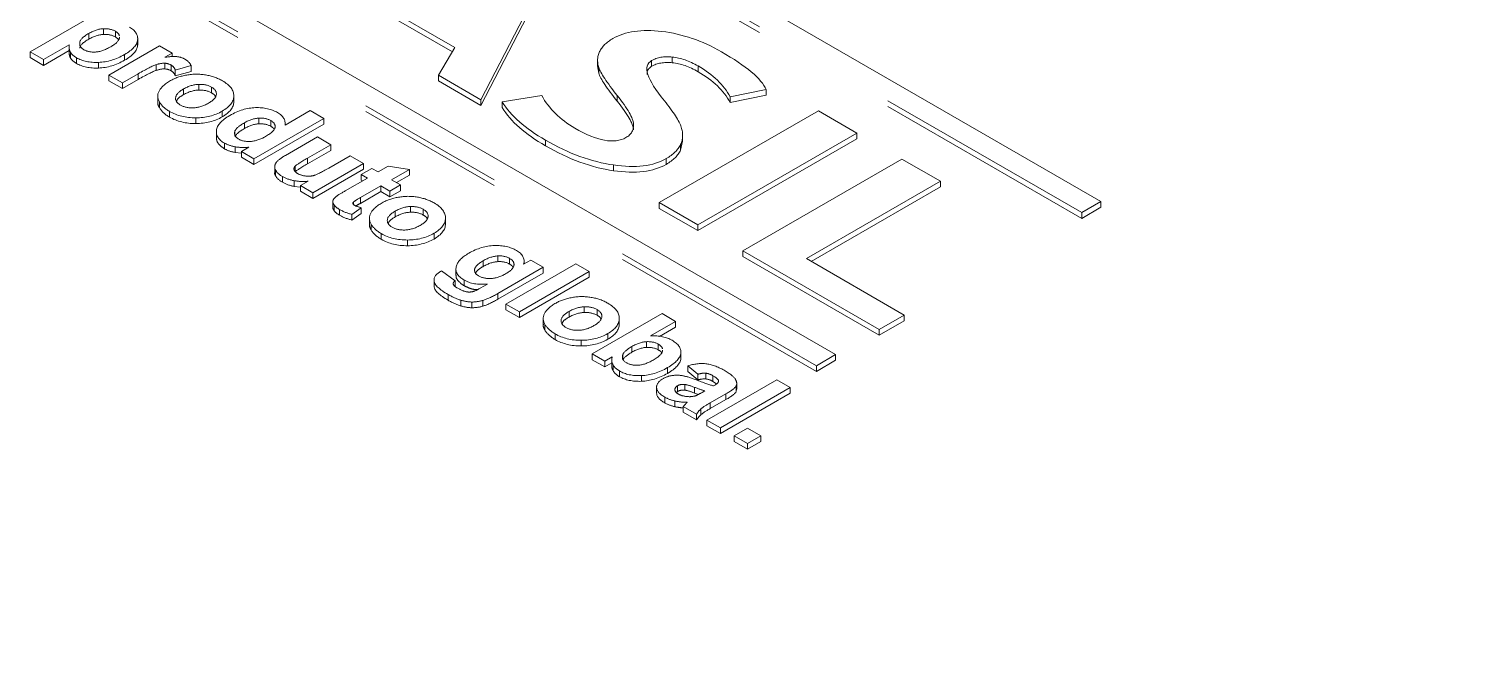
# Model space of a CAD drawing. Header units: millimetres. Extents: x 5 to 415, y 5 to 292.
# Drawn here: x 54.08 to 66.37, y 37.1 to 42.54 of the extents above; entities that cross this region are included whole.
import ezdxf

# ---------------------------------------------------------------- set-up
doc = ezdxf.new("R2010")
doc.units = ezdxf.units.MM
doc.linetypes.add('PHANTOM', pattern=[12.7, 6.35, -1.27, 1.27, -1.27, 1.27, -1.27])

msp = doc.modelspace()

# ---------------------------------------------------------------- linework, layer by layer
at = {"color": 7, "linetype": 'PHANTOM', "lineweight": 0}
for p, q in [((63.27994, 41.05581), (50.61765, 48.3656)), ((50.45292, 48.2705), (63.11521, 40.96072)), ((50.45292, 48.22151), (63.11521, 40.91172)), ((48.17779, 46.9571), (60.84008, 39.64731)), ((61.00481, 39.74241), (48.34252, 47.05219)), ((48.17779, 46.9081), (60.84008, 39.59832)), ((57.962, 41.92951), (58.59908, 43.15913)), ((57.962, 41.88052), (58.59908, 43.11014)), ((54.69688, 42.68585), (54.09721, 42.33967)), ((57.10274, 42.74498), (57.73931, 42.3775)), ((57.10274, 42.69598), (57.71764, 42.34101)), ((54.72506, 42.53853), (54.72506, 42.48954)), ((54.82761, 42.51689), (54.82761, 42.4679)), ((54.21223, 42.27327), (54.43115, 42.39965)), ((54.43084, 42.38953), (54.43084, 42.34054)), ((54.60094, 42.49896), (54.60094, 42.44997)), ((55.20751, 42.39107), (54.77315, 42.14032)), ((54.86244, 42.45857), (54.86223, 42.46691)), ((55.01874, 42.39399), (55.01595, 42.40397)), ((55.01874, 42.44298), (55.01874, 42.39399)), ((55.01928, 42.39815), (55.01928, 42.45939)), ((55.31425, 42.32945), (55.20751, 42.39107)), ((54.09721, 42.33967), (54.21223, 42.27327)), ((54.09721, 42.33967), (54.09721, 42.29068)), ((54.09721, 42.29068), (54.21223, 42.22428)), ((54.21223, 42.22428), (54.43084, 42.35048)), ((54.21223, 42.27327), (54.21223, 42.22428)), ((54.44362, 42.33571), (54.44362, 42.28672)), ((54.49477, 42.28974), (54.49477, 42.24075)), ((54.90625, 42.31706), (54.90625, 42.26806)), ((55.25255, 42.29383), (55.31425, 42.32945)), ((55.31425, 42.32945), (55.31425, 42.29931)), ((57.73931, 42.3775), (57.59807, 42.1396)), ((58.96326, 42.27436), (58.96326, 42.21312)), ((59.42633, 42.26523), (59.42633, 42.21624)), ((59.6042, 42.29546), (59.6042, 42.24647)), ((54.68408, 42.25009), (54.68408, 42.2011)), ((54.88815, 42.07393), (55.02233, 42.15139)), ((55.02233, 42.15139), (55.02233, 42.1024)), ((55.17758, 42.2299), (55.17758, 42.1809)), ((55.25203, 42.24237), (55.25203, 42.19338)), ((55.30624, 42.22639), (55.30624, 42.1774)), ((55.34146, 42.18446), (55.47721, 42.22168)), ((55.34146, 42.18446), (55.34146, 42.13546)), ((55.34146, 42.13546), (55.47721, 42.17268)), ((55.47721, 42.22168), (55.47721, 42.17268)), ((58.96329, 42.21924), (58.97336, 42.1576)), ((58.97336, 42.2066), (58.97336, 42.1576)), ((59.8254, 42.21881), (59.8254, 42.16982)), ((54.77315, 42.14032), (54.88815, 42.07393)), ((54.77315, 42.14032), (54.77315, 42.09133)), ((54.77315, 42.09133), (54.88815, 42.02494)), ((54.88815, 42.02494), (55.02233, 42.1024)), ((54.88815, 42.07393), (54.88815, 42.02494)), ((55.41283, 42.02188), (55.41283, 41.97288)), ((55.54256, 42.06128), (55.54256, 42.01228)), ((55.65266, 42.03738), (55.65266, 41.98839)), ((57.59807, 42.1396), (57.59807, 42.09061)), ((57.59807, 42.1396), (57.962, 41.92951)), ((57.59807, 42.09061), (57.962, 41.88052)), ((55.19108, 41.96655), (55.19108, 41.90531)), ((55.20563, 41.91048), (55.20563, 41.86148)), ((55.84354, 41.96136), (55.84354, 41.91237)), ((57.962, 41.92951), (57.962, 41.88052)), ((58.48434, 41.96575), (58.14513, 41.91082)), ((58.14513, 41.91082), (58.14513, 41.86183)), ((59.13173, 41.96576), (59.13173, 41.91676)), ((60.10022, 41.95478), (60.4092, 42.01723)), ((60.10022, 41.90578), (60.4092, 41.96824)), ((60.10022, 41.95478), (60.10022, 41.90578)), ((60.4092, 42.01723), (60.4092, 41.96824)), ((55.29272, 41.8291), (55.29272, 41.7801)), ((55.51779, 41.77397), (55.51779, 41.72497)), ((55.74471, 41.83157), (55.74471, 41.78258)), ((56.49985, 41.8359), (56.28385, 41.71121)), ((56.61485, 41.76951), (56.49985, 41.8359)), ((60.85694, 41.83406), (59.49214, 41.04618)), ((61.18668, 41.64371), (60.85694, 41.83406)), ((55.69399, 41.66201), (55.69399, 41.60077)), ((55.93477, 41.73137), (55.93477, 41.68238)), ((56.01517, 41.42332), (56.61485, 41.76951)), ((56.01517, 41.37433), (56.61485, 41.72052)), ((56.05962, 41.77149), (56.05962, 41.7225)), ((56.1606, 41.75075), (56.1606, 41.70175)), ((56.28451, 41.71159), (56.28451, 41.72908)), ((56.61485, 41.76951), (56.61485, 41.72052)), ((55.76266, 41.55781), (55.76266, 41.50881)), ((56.56049, 41.61001), (56.28572, 41.45139)), ((56.47599, 41.42844), (56.67551, 41.54362)), ((56.67551, 41.54362), (56.56049, 41.61001)), ((56.67551, 41.54362), (56.67551, 41.49462)), ((58.51562, 41.5831), (58.51562, 41.5341)), ((59.67521, 41.49654), (59.69246, 41.57509)), ((59.67521, 41.54553), (59.67521, 41.49654)), ((59.6928, 41.56894), (59.6928, 41.63018)), ((59.82188, 40.85582), (61.18668, 41.64371)), ((59.82188, 40.80683), (61.18668, 41.59472)), ((61.18668, 41.64371), (61.18668, 41.59472)), ((55.8539, 41.52608), (55.8539, 41.47709)), ((55.8539, 41.47709), (55.90842, 41.47156)), ((55.97223, 41.52178), (55.90842, 41.48494)), ((55.90842, 41.48494), (56.01517, 41.42332)), ((55.90842, 41.48494), (55.90842, 41.43595)), ((55.90842, 41.43595), (56.01517, 41.37433)), ((56.01517, 41.42332), (56.01517, 41.37433)), ((56.47599, 41.37944), (56.67551, 41.49462)), ((56.47599, 41.42844), (56.47599, 41.37944)), ((56.84095, 41.4481), (56.65777, 41.34235)), ((56.95597, 41.38171), (56.84095, 41.4481)), ((59.55122, 41.42403), (59.55122, 41.37504)), ((61.57315, 41.4206), (60.20835, 40.63272)), ((61.90289, 41.23025), (61.57315, 41.4206)), ((56.1945, 41.3541), (56.1945, 41.3051)), ((56.20143, 41.32658), (56.20143, 41.27759)), ((56.37001, 41.35984), (56.37001, 41.31085)), ((56.52161, 41.13095), (56.95597, 41.38171)), ((56.52161, 41.08196), (56.95597, 41.33271)), ((57.02764, 41.34033), (56.93606, 41.28746)), ((56.93606, 41.28746), (56.98888, 41.25697)), ((56.93606, 41.28746), (56.93606, 41.23847)), ((56.95597, 41.38171), (56.95597, 41.33271)), ((57.08047, 41.30984), (57.02764, 41.34033)), ((57.1669, 41.35974), (57.08047, 41.30984)), ((57.34935, 41.33179), (57.1669, 41.35974)), ((57.19589, 41.2432), (57.34935, 41.33179)), ((57.23833, 41.21871), (57.34935, 41.2828)), ((57.34935, 41.33179), (57.34935, 41.2828)), ((59.1001, 41.36944), (59.1001, 41.32044)), ((56.26084, 41.27021), (56.26084, 41.22122)), ((56.36257, 41.23454), (56.36257, 41.18555)), ((56.36257, 41.18555), (56.41484, 41.18028)), ((56.47991, 41.23016), (56.41484, 41.19259)), ((56.41484, 41.19259), (56.52161, 41.13095)), ((56.41484, 41.19259), (56.41484, 41.1436)), ((56.98888, 41.25697), (56.79955, 41.14767)), ((56.92922, 41.08925), (57.10431, 41.19033)), ((56.93606, 41.23847), (56.94645, 41.23247)), ((57.10431, 41.19033), (57.18285, 41.14499)), ((57.10431, 41.19033), (57.10431, 41.14134)), ((57.18285, 41.14499), (57.27444, 41.19786)), ((57.27444, 41.19786), (57.19589, 41.2432)), ((57.27444, 41.19786), (57.27444, 41.14887)), ((60.75339, 40.56665), (61.90289, 41.23025)), ((60.79582, 40.54216), (61.90289, 41.18125)), ((61.90289, 41.23025), (61.90289, 41.18125)), ((56.41484, 41.1436), (56.52161, 41.08196)), ((56.52161, 41.13095), (56.52161, 41.08196)), ((56.69238, 41.05506), (56.69238, 41.00607)), ((56.92922, 41.04026), (57.10431, 41.14134)), ((56.92922, 41.08925), (56.92922, 41.04026)), ((57.10431, 41.14134), (57.18285, 41.096)), ((57.18285, 41.096), (57.27444, 41.14887)), ((57.18285, 41.14499), (57.18285, 41.096)), ((59.49214, 41.04618), (59.82188, 40.85582)), ((59.49214, 41.04618), (59.49214, 40.99719)), ((63.11521, 40.96072), (63.27994, 41.05581)), ((63.27994, 41.05581), (63.27994, 41.00682)), ((56.70313, 41.02681), (56.70313, 40.97781)), ((56.74883, 40.9885), (56.74883, 40.93951)), ((56.85696, 40.9459), (56.93627, 41.00297)), ((56.85696, 40.89691), (56.93627, 40.95397)), ((56.85696, 40.9459), (56.85696, 40.89691)), ((56.93627, 41.00297), (56.93627, 40.95397)), ((57.00676, 40.91838), (57.00676, 40.85714)), ((57.22851, 40.97371), (57.22851, 40.92471)), ((57.35825, 41.01311), (57.35825, 40.96411)), ((57.46834, 40.98921), (57.46834, 40.94022)), ((57.65922, 40.91319), (57.65922, 40.8642)), ((59.49214, 40.99719), (59.82188, 40.80683)), ((63.11521, 40.91172), (63.27994, 41.00682)), ((63.11521, 40.96072), (63.11521, 40.91172)), ((57.02131, 40.86231), (57.02131, 40.81331)), ((59.82188, 40.85582), (59.82188, 40.80683)), ((57.1084, 40.78093), (57.1084, 40.73193)), ((57.33347, 40.7258), (57.33347, 40.6768)), ((57.56039, 40.7834), (57.56039, 40.73441)), ((57.98338, 40.54824), (57.98338, 40.49925)), ((58.10825, 40.58933), (58.10825, 40.54034)), ((58.20854, 40.5685), (58.20854, 40.51951)), ((58.39014, 40.55378), (58.32927, 40.51864)), ((58.33268, 40.5206), (58.33268, 40.55028)), ((58.49775, 40.49166), (58.39014, 40.55378)), ((60.20835, 40.63272), (60.20835, 40.58372)), ((60.20835, 40.63272), (61.37758, 39.95773)), ((60.20835, 40.58372), (61.37758, 39.90874)), ((61.59288, 40.08202), (60.75339, 40.56665)), ((57.74131, 40.37542), (57.62587, 40.46043)), ((57.74866, 40.4825), (57.74866, 40.42126)), ((58.10792, 40.26661), (58.49775, 40.49166)), ((58.10792, 40.21762), (58.49775, 40.44267)), ((58.77696, 40.52135), (58.17727, 40.17516)), ((58.29229, 40.10876), (58.89197, 40.45495)), ((58.49775, 40.49166), (58.49775, 40.44267)), ((58.89197, 40.45495), (58.77696, 40.52135)), ((58.89197, 40.45495), (58.89197, 40.40596)), ((57.56076, 40.38871), (57.56076, 40.32747)), ((57.56182, 40.37054), (57.56182, 40.32154)), ((57.74131, 40.37542), (57.74131, 40.32643)), ((57.81813, 40.38249), (57.81813, 40.3335)), ((58.01874, 40.34793), (57.95535, 40.31134)), ((58.29229, 40.05977), (58.89197, 40.40596)), ((57.68077, 40.25819), (57.68077, 40.2092)), ((57.78989, 40.20937), (57.78989, 40.16038)), ((57.88505, 40.19362), (57.88505, 40.14463)), ((57.98029, 40.20763), (57.98029, 40.15864)), ((58.10792, 40.26661), (58.10792, 40.21762)), ((58.17727, 40.17516), (58.29229, 40.10876)), ((58.17727, 40.17516), (58.17727, 40.12617)), ((58.17727, 40.12617), (58.29229, 40.05977)), ((58.29229, 40.10876), (58.29229, 40.05977)), ((58.49698, 40.05809), (58.49698, 39.99685)), ((58.71872, 40.11342), (58.71872, 40.06443)), ((58.84846, 40.15282), (58.84846, 40.10383)), ((59.51718, 40.09403), (58.9175, 39.74784)), ((58.95856, 40.12893), (58.95856, 40.07994)), ((59.63219, 40.02764), (59.51718, 40.09403)), ((61.37758, 39.95773), (61.59288, 40.08202)), ((61.59288, 40.08202), (61.59288, 40.03303)), ((58.51152, 40.00203), (58.51152, 39.95303)), ((59.14943, 40.05291), (59.14943, 40.00392)), ((59.41619, 39.90295), (59.63219, 40.02764)), ((59.49348, 39.89857), (59.63219, 39.97864)), ((59.63219, 40.02764), (59.63219, 39.97864)), ((61.37758, 39.90874), (61.59288, 40.03303)), ((61.37758, 39.95773), (61.37758, 39.90874)), ((58.59861, 39.92065), (58.59861, 39.87165)), ((58.82368, 39.86551), (58.82368, 39.81652)), ((59.05061, 39.92312), (59.05061, 39.87413)), ((59.25827, 39.81276), (59.25827, 39.76376)), ((59.38326, 39.85328), (59.38326, 39.80429)), ((59.48411, 39.83213), (59.48411, 39.78314)), ((58.9175, 39.74784), (59.02425, 39.68621)), ((58.9175, 39.74784), (58.9175, 39.69884)), ((58.9175, 39.69884), (59.02425, 39.63722)), ((59.02425, 39.68621), (59.08805, 39.72305)), ((59.02425, 39.68621), (59.02425, 39.63722)), ((59.08432, 39.70334), (59.08432, 39.6421)), ((59.52032, 39.77318), (59.52015, 39.7817)), ((59.67681, 39.75604), (59.67681, 39.70705)), ((60.84008, 39.64731), (61.00481, 39.74241)), ((60.84008, 39.59832), (61.00481, 39.69341)), ((61.00481, 39.74241), (61.00481, 39.69341)), ((59.02425, 39.63722), (59.08432, 39.6719)), ((59.09552, 39.65522), (59.09552, 39.60623)), ((59.15045, 39.60207), (59.15045, 39.55308)), ((59.33919, 39.56243), (59.33919, 39.51344)), ((59.56374, 39.63076), (59.56374, 39.58177)), ((59.73681, 39.64515), (59.82234, 39.57401)), ((59.73681, 39.64515), (59.73681, 39.59616)), ((59.73681, 39.59616), (59.82234, 39.52501)), ((59.82234, 39.57401), (59.82234, 39.52501)), ((59.89247, 39.58237), (59.89247, 39.53338)), ((59.95254, 39.56171), (59.95254, 39.51272)), ((60.84008, 39.64731), (60.84008, 39.59832)), ((59.46945, 39.45983), (59.46945, 39.41084)), ((59.64977, 39.47583), (59.64977, 39.42684)), ((59.71276, 39.48622), (59.71276, 39.43723)), ((59.79533, 39.4616), (59.79533, 39.41261)), ((60.50054, 39.52634), (59.90086, 39.18016)), ((59.95254, 39.51272), (59.98271, 39.49116)), ((59.96921, 39.48116), (59.95777, 39.47455)), ((60.01588, 39.11376), (60.61556, 39.45995)), ((60.15178, 39.47378), (60.15178, 39.42478)), ((60.15178, 39.42478), (60.15463, 39.44571)), ((60.1568, 39.44561), (60.1568, 39.4946)), ((60.61556, 39.45995), (60.50054, 39.52634)), ((60.61556, 39.45995), (60.61556, 39.41095)), ((59.53893, 39.37781), (59.53893, 39.32882)), ((59.62486, 39.34465), (59.62486, 39.29565)), ((59.64977, 39.42684), (59.63881, 39.41682)), ((59.82815, 39.40069), (59.79533, 39.41261)), ((59.86003, 39.41813), (59.88293, 39.43135)), ((59.92882, 39.32877), (60.06426, 39.4055)), ((59.92882, 39.27977), (60.06426, 39.35651)), ((59.92882, 39.32877), (59.92882, 39.27977)), ((60.01588, 39.06476), (60.61556, 39.41095)), ((60.06426, 39.4055), (60.06426, 39.35651)), ((59.69851, 39.29697), (59.8124, 39.23122)), ((59.69851, 39.29697), (59.69851, 39.24797)), ((59.69851, 39.24797), (59.8124, 39.18223)), ((59.8124, 39.23122), (59.8124, 39.18223)), ((59.84993, 39.27678), (59.84993, 39.22778)), ((59.90086, 39.18016), (59.90086, 39.13116)), ((59.90086, 39.18016), (60.01588, 39.11376)), ((59.90086, 39.13116), (60.01588, 39.06476)), ((60.01588, 39.11376), (60.01588, 39.06476)), ((60.24871, 39.11201), (60.13381, 39.04568)), ((60.36373, 39.04561), (60.24871, 39.11201)), ((60.13381, 39.04568), (60.24883, 38.97928)), ((60.13381, 39.04568), (60.13381, 38.99668)), ((60.13381, 38.99668), (60.24883, 38.93029)), ((60.24883, 38.97928), (60.36373, 39.04561)), ((60.24883, 38.93029), (60.36373, 38.99662)), ((60.24883, 38.97928), (60.24883, 38.93029)), ((60.36373, 39.04561), (60.36373, 38.99662))]:
    msp.add_line(p, q, dxfattribs=at)
at = {"color": 8, "linetype": 'PHANTOM', "lineweight": 0}
for p, q in [((54.52191, 42.4198), (54.52191, 42.4054)), ((55.34458, 41.94698), (55.34458, 41.92976)), ((55.85338, 41.66212), (55.85338, 41.62527)), ((56.86947, 41.05218), (56.86947, 41.03078)), ((57.909, 40.47431), (57.909, 40.4613)), ((59.17968, 39.74286), (59.17968, 39.70738))]:
    msp.add_line(p, q, dxfattribs=at)
at = {"color": 7, "linetype": 'PHANTOM', "lineweight": 0}
for points, knots in [([(78.59791, 41.29013), (78.57955, 41.43327), (78.52747, 41.83931), (78.37264, 42.50375), (78.13914, 43.28171), (77.84052, 44.05209), (77.48117, 44.81354), (77.06065, 45.56433), (76.58003, 46.30275), (76.04022, 47.02708), (75.4424, 47.73557), (74.78793, 48.42652), (74.07833, 49.09827), (73.31531, 49.74925), (72.50068, 50.37794), (71.63638, 50.98294), (70.72445, 51.5629), (69.76703, 52.11656), (68.76634, 52.64274), (67.72469, 53.14034), (66.64443, 53.60833), (65.52797, 54.04575), (64.37782, 54.45171), (63.19653, 54.82537), (61.98671, 55.16599), (60.75102, 55.47285), (59.49219, 55.74534), (58.21299, 55.9829), (56.91623, 56.18505), (55.60474, 56.35137), (54.28141, 56.48153), (52.94914, 56.57525), (51.61084, 56.63234), (50.26946, 56.6527), (48.92793, 56.63626), (47.58919, 56.58308), (46.25618, 56.49326), (44.93182, 56.36698), (43.61902, 56.20452), (42.32065, 56.00619), (41.03955, 55.77241), (39.77853, 55.50365), (38.54035, 55.20047), (37.32774, 54.86347), (36.14335, 54.49334), (34.98978, 54.09083), (33.86963, 53.65673), (32.78516, 53.19202), (31.73959, 52.69716), (30.87054, 52.24667), (30.35913, 51.95634), (30.16971, 51.84881)], [0, 0, 0, 0, 0.01111268, 0.03152273, 0.051964, 0.07244816, 0.09298279, 0.11357118, 0.13421268, 0.15490348, 0.17563762, 0.19640797, 0.2172071, 0.23802792, 0.25886408, 0.27971019, 0.30056186, 0.32141555, 0.34226807, 0.36311776, 0.38396353, 0.40480468, 0.42564089, 0.44647209, 0.46729837, 0.48811999, 0.5089373, 0.52975073, 0.55056075, 0.57136788, 0.59217264, 0.61297559, 0.63377729, 0.6545783, 0.67537919, 0.69618044, 0.71698254, 0.73778605, 0.75859154, 0.7793996, 0.80021079, 0.82102565, 0.84184474, 0.86266856, 0.88349756, 0.90433214, 0.9251726, 0.9460191, 0.96687162, 0.98772987, 1, 1, 1, 1]), ([(54.52208, 42.41067), (54.52193, 42.40716), (54.52153, 42.39754), (54.53018, 42.37852), (54.54729, 42.36619), (54.55773, 42.35866)], [0, 0, 0, 0, 0.18367061, 0.50172625, 1, 1, 1, 1]), ([(54.85469, 42.44421), (54.85456, 42.44451), (54.85046, 42.45369), (54.83884, 42.46091), (54.82761, 42.4679)], [0, 0, 0, 0, 0.03247263, 1, 1, 1, 1]), ([(54.43187, 42.34056), (54.43176, 42.33081), (54.43156, 42.31255), (54.43979, 42.29493), (54.44362, 42.28672)], [0, 0, 0, 0, 0.53399687, 1, 1, 1, 1]), ([(59.38785, 42.14564), (59.38742, 42.14991), (59.38585, 42.16552), (59.39439, 42.19141), (59.41629, 42.20843), (59.42633, 42.21624)], [0, 0, 0, 0, 0.16920943, 0.61876354, 1, 1, 1, 1]), ([(55.19329, 41.91128), (55.19257, 41.90842), (55.18836, 41.89163), (55.1978, 41.87515), (55.20563, 41.86148)], [0, 0, 0, 0, 0.17065471, 1, 1, 1, 1]), ([(55.41283, 41.97288), (55.39107, 41.96002), (55.36332, 41.94361), (55.35504, 41.92184), (55.35325, 41.91714)], [0, 0, 0, 0, 0.783827797, 1, 1, 1, 1]), ([(55.68518, 41.95508), (55.6846, 41.95786), (55.68193, 41.97088), (55.66554, 41.98068), (55.65266, 41.98839)], [0, 0, 0, 0, 0.21415083, 1, 1, 1, 1]), ([(56.1888, 41.67764), (56.1887, 41.67785), (56.18434, 41.68724), (56.17233, 41.69458), (56.1606, 41.70175)], [0, 0, 0, 0, 0.02283157, 1, 1, 1, 1]), ([(55.69536, 41.60693), (55.69541, 41.59885), (55.69552, 41.57984), (55.71286, 41.54427), (55.74377, 41.52226), (55.76266, 41.50881)], [0, 0, 0, 0, 0.223525567, 0.525749893, 1, 1, 1, 1]), ([(56.19464, 41.30509), (56.19459, 41.30494), (56.19166, 41.29582), (56.19659, 41.28663), (56.20143, 41.27759)], [0, 0, 0, 0, 0.01643797, 1, 1, 1, 1]), ([(56.89126, 41.01785), (56.89131, 41.01788), (56.9031, 41.02581), (56.91619, 41.03305), (56.92922, 41.04026)], [0, 0, 0, 0, 0.00471122, 1, 1, 1, 1]), ([(56.69385, 41.00608), (56.69363, 41.00236), (56.69306, 40.99261), (56.69928, 40.98347), (56.70313, 40.97781)], [0, 0, 0, 0, 0.3813845, 1, 1, 1, 1]), ([(57.22851, 40.92471), (57.20675, 40.91185), (57.179, 40.89544), (57.17072, 40.87367), (57.16893, 40.86897)], [0, 0, 0, 0, 0.7838278, 1, 1, 1, 1]), ([(57.50086, 40.90691), (57.50029, 40.90969), (57.49761, 40.92271), (57.48122, 40.93251), (57.46834, 40.94022)], [0, 0, 0, 0, 0.21415083, 1, 1, 1, 1]), ([(57.00897, 40.86311), (57.00825, 40.86025), (57.00404, 40.84346), (57.01348, 40.82698), (57.02131, 40.81331)], [0, 0, 0, 0, 0.17065471, 1, 1, 1, 1]), ([(57.75029, 40.42733), (57.74981, 40.42408), (57.74755, 40.4088), (57.76261, 40.37374), (57.79694, 40.34886), (57.81813, 40.3335)], [0, 0, 0, 0, 0.09367131, 0.44046054, 1, 1, 1, 1]), ([(57.98338, 40.49925), (57.96057, 40.48608), (57.93047, 40.4687), (57.9196, 40.44552), (57.91697, 40.43991)], [0, 0, 0, 0, 0.75814849, 1, 1, 1, 1]), ([(58.23799, 40.49344), (58.23761, 40.49426), (58.23293, 40.50434), (58.22022, 40.51224), (58.20854, 40.51951)], [0, 0, 0, 0, 0.08098445, 1, 1, 1, 1]), ([(57.81813, 40.3335), (57.83332, 40.32614), (57.8633, 40.31162), (57.90501, 40.29998), (57.92921, 40.30007), (57.93394, 40.30009)], [0, 0, 0, 0, 0.45241904, 0.89296991, 1, 1, 1, 1]), ([(58.71872, 40.06443), (58.69697, 40.05157), (58.66922, 40.03516), (58.66093, 40.01339), (58.65914, 40.00869)], [0, 0, 0, 0, 0.7838278, 1, 1, 1, 1]), ([(58.99107, 40.04663), (58.9905, 40.04941), (58.98782, 40.06243), (58.97144, 40.07223), (58.95856, 40.07994)], [0, 0, 0, 0, 0.21415083, 1, 1, 1, 1]), ([(58.49918, 40.00283), (58.49846, 39.99996), (58.49426, 39.98318), (58.50369, 39.9667), (58.51152, 39.95303)], [0, 0, 0, 0, 0.170654706, 1, 1, 1, 1]), ([(59.51225, 39.7591), (59.51216, 39.75929), (59.50782, 39.76865), (59.49584, 39.77597), (59.48411, 39.78314)], [0, 0, 0, 0, 0.0202996, 1, 1, 1, 1]), ([(59.08628, 39.64818), (59.0857, 39.64377), (59.08381, 39.62955), (59.09074, 39.61575), (59.09552, 39.60623)], [0, 0, 0, 0, 0.3106127, 1, 1, 1, 1]), ([(59.62486, 39.29565), (59.64356, 39.29184), (59.66761, 39.28693), (59.69289, 39.28595), (59.69851, 39.28573)], [0, 0, 0, 0, 0.777564801, 1, 1, 1, 1])]:
    msp.add_open_spline(points, degree=3, knots=knots, dxfattribs=at)
for points in [[(69.29144, 40.88748), (69.29144, 43.70835), (67.4273, 46.52927), (63.6991, 48.68151)], [(69.09147, 40.88748), (69.09147, 43.67879), (67.24687, 46.47015), (63.55768, 48.59987)], [(69.09147, 40.83848), (69.09147, 43.6298), (67.24687, 46.42116), (63.55768, 48.55088)], [(54.72506, 42.53853), (54.68483, 42.53676), (54.64352, 42.52354), (54.60094, 42.49896)], [(54.82761, 42.51689), (54.79952, 42.5331), (54.76543, 42.54038), (54.72506, 42.53853)], [(54.86197, 42.47725), (54.85848, 42.49247), (54.84703, 42.50568), (54.82761, 42.51689)], [(55.01874, 42.44298), (55.02318, 42.48604), (55.0001, 42.52225), (54.94966, 42.55137)], [(59.5153, 42.51495), (59.34051, 42.53545), (59.20026, 42.51543), (59.09469, 42.45448)], [(60.02465, 42.34133), (59.85979, 42.4365), (59.6901, 42.49444), (59.5153, 42.51495)], [(54.43115, 42.39965), (54.42962, 42.37377), (54.43382, 42.35249), (54.44362, 42.33571)], [(54.60094, 42.49896), (54.55221, 42.47083), (54.52567, 42.44439), (54.52191, 42.4198)], [(54.60094, 42.44997), (54.55221, 42.42183), (54.52567, 42.3954), (54.52191, 42.37081)], [(54.72506, 42.48954), (54.68483, 42.48777), (54.64352, 42.47455), (54.60094, 42.44997)], [(54.82761, 42.4679), (54.79952, 42.48411), (54.76543, 42.49138), (54.72506, 42.48954)], [(54.78846, 42.38409), (54.83411, 42.41045), (54.85868, 42.43527), (54.86244, 42.45857)], [(54.90625, 42.31706), (54.97691, 42.35784), (55.01444, 42.39984), (55.01874, 42.44298)], [(54.90625, 42.26806), (54.97691, 42.30885), (55.01444, 42.35085), (55.01874, 42.39399)], [(59.09469, 42.45448), (59.0381, 42.42182), (59.00001, 42.38433), (58.97999, 42.34228)], [(54.44362, 42.33571), (54.45371, 42.31893), (54.47075, 42.30361), (54.49477, 42.28974)], [(54.44362, 42.28672), (54.45371, 42.26994), (54.47075, 42.25462), (54.49477, 42.24075)], [(54.49477, 42.28974), (54.54522, 42.26062), (54.60838, 42.24738), (54.68408, 42.25009)], [(54.55773, 42.35866), (54.58441, 42.34326), (54.61739, 42.33663), (54.6565, 42.33872)], [(54.6565, 42.33872), (54.69561, 42.34081), (54.73973, 42.35596), (54.78846, 42.38409)], [(54.68408, 42.25009), (54.75963, 42.2529), (54.83379, 42.27522), (54.90625, 42.31706)], [(54.68408, 42.2011), (54.75963, 42.20391), (54.83379, 42.22623), (54.90625, 42.26806)], [(55.35955, 42.29863), (55.33579, 42.3017), (55.30004, 42.3001), (55.25255, 42.29383)], [(55.42325, 42.27797), (55.40467, 42.2887), (55.38344, 42.29549), (55.35955, 42.29863)], [(55.47721, 42.22168), (55.46743, 42.24409), (55.44952, 42.26281), (55.42325, 42.27797)], [(58.97999, 42.34228), (58.96004, 42.29981), (58.95806, 42.25472), (58.97336, 42.2066)], [(59.53565, 41.92017), (59.38443, 42.10513), (59.34811, 42.22008), (59.42633, 42.26523)], [(59.42633, 42.26523), (59.47341, 42.29241), (59.53267, 42.30263), (59.6042, 42.29546)], [(59.6042, 42.29546), (59.67542, 42.28813), (59.74924, 42.26277), (59.8254, 42.21881)], [(60.4092, 42.01723), (60.36721, 42.10941), (60.23927, 42.21743), (60.02465, 42.34133)], [(54.49477, 42.24075), (54.54522, 42.21163), (54.60838, 42.19838), (54.68408, 42.2011)], [(55.02233, 42.15139), (55.0962, 42.19403), (55.14799, 42.22022), (55.17758, 42.2299)], [(55.02233, 42.1024), (55.0962, 42.14504), (55.14799, 42.17123), (55.17758, 42.1809)], [(55.17758, 42.2299), (55.20718, 42.23957), (55.2319, 42.24383), (55.25203, 42.24237)], [(55.17758, 42.1809), (55.20718, 42.19058), (55.2319, 42.19484), (55.25203, 42.19338)], [(55.25203, 42.24237), (55.27214, 42.24108), (55.29003, 42.23575), (55.30624, 42.22639)], [(55.25203, 42.19338), (55.27214, 42.19209), (55.29003, 42.18676), (55.30624, 42.1774)], [(55.30624, 42.22639), (55.32287, 42.21679), (55.3346, 42.20277), (55.34146, 42.18446)], [(55.30624, 42.1774), (55.32287, 42.1678), (55.3346, 42.15377), (55.34146, 42.13546)], [(55.60188, 42.14213), (55.54865, 42.15126), (55.49459, 42.15087), (55.44013, 42.14121)], [(55.74593, 42.0917), (55.70329, 42.11631), (55.65525, 42.13309), (55.60188, 42.14213)], [(58.97336, 42.2066), (58.98902, 42.15865), (59.04185, 42.07822), (59.13173, 41.96576)], [(58.97336, 42.1576), (58.98902, 42.10966), (59.04185, 42.02922), (59.13173, 41.91676)], [(59.42633, 42.21624), (59.47341, 42.24342), (59.53267, 42.25364), (59.6042, 42.24647)], [(59.6042, 42.24647), (59.67542, 42.23914), (59.74924, 42.21378), (59.8254, 42.16982)], [(59.8254, 42.21881), (59.9535, 42.14486), (60.04539, 42.05654), (60.10022, 41.95478)], [(59.8254, 42.16982), (59.9535, 42.09587), (60.04539, 42.00755), (60.10022, 41.90578)], [(55.30103, 42.09352), (55.25104, 42.06466), (55.21826, 42.03474), (55.20221, 42.00386)], [(55.44013, 42.14121), (55.38566, 42.13138), (55.33914, 42.11552), (55.30103, 42.09352)], [(55.41283, 42.02188), (55.36968, 41.99697), (55.34694, 41.97205), (55.34458, 41.94698)], [(55.54256, 42.06128), (55.49913, 42.05991), (55.45583, 42.0467), (55.41283, 42.02188)], [(55.65266, 42.03738), (55.62262, 42.05472), (55.58587, 42.06271), (55.54256, 42.06128)], [(55.69377, 41.97399), (55.6964, 41.9989), (55.68271, 42.02003), (55.65266, 42.03738)], [(55.84354, 41.96136), (55.84419, 42.01032), (55.8116, 42.05378), (55.74593, 42.0917)], [(55.20221, 42.00386), (55.18631, 41.9729), (55.18746, 41.94177), (55.20563, 41.91048)], [(55.20563, 41.91048), (55.22382, 41.87919), (55.25274, 41.85218), (55.29272, 41.8291)], [(55.34458, 41.94698), (55.34209, 41.92198), (55.35595, 41.90077), (55.38598, 41.88343)], [(55.54256, 42.01228), (55.49913, 42.01092), (55.45583, 41.99771), (55.41283, 41.97288)], [(55.49578, 41.85969), (55.53909, 41.86113), (55.58252, 41.87442), (55.62622, 41.89965)], [(55.65266, 41.98839), (55.62262, 42.00573), (55.58587, 42.01372), (55.54256, 42.01228)], [(55.62622, 41.89965), (55.66867, 41.92416), (55.69128, 41.94899), (55.69377, 41.97399)], [(55.74471, 41.83157), (55.80992, 41.86922), (55.84286, 41.91243), (55.84354, 41.96136)], [(55.74471, 41.78258), (55.80992, 41.82022), (55.84286, 41.86344), (55.84354, 41.91237)], [(58.14513, 41.91082), (58.21909, 41.79211), (58.34254, 41.68302), (58.51562, 41.5831)], [(58.76766, 41.68616), (58.64174, 41.75885), (58.54706, 41.85206), (58.48434, 41.96575)], [(59.13173, 41.96576), (59.22166, 41.85328), (59.26861, 41.77146), (59.27173, 41.72082)], [(59.13173, 41.91676), (59.22166, 41.80429), (59.26861, 41.72247), (59.27173, 41.67182)], [(59.68102, 41.6938), (59.66358, 41.7472), (59.61539, 41.82277), (59.53565, 41.92017)], [(55.20563, 41.86148), (55.22382, 41.8302), (55.25274, 41.80318), (55.29272, 41.7801)], [(55.29272, 41.8291), (55.35713, 41.79191), (55.43202, 41.7735), (55.51779, 41.77397)], [(55.29272, 41.7801), (55.35713, 41.74292), (55.43202, 41.72451), (55.51779, 41.72497)], [(55.38598, 41.88343), (55.41604, 41.86608), (55.45262, 41.85817), (55.49578, 41.85969)], [(55.51779, 41.77397), (55.60339, 41.77451), (55.67909, 41.79369), (55.74471, 41.83157)], [(55.51779, 41.72497), (55.60339, 41.72552), (55.67909, 41.7447), (55.74471, 41.78258)], [(55.80943, 41.7947), (55.73751, 41.75319), (55.69926, 41.71047), (55.69456, 41.66675)], [(56.02937, 41.86166), (55.95646, 41.85958), (55.88315, 41.83726), (55.80943, 41.7947)], [(56.21839, 41.81895), (56.16543, 41.84952), (56.1023, 41.86373), (56.02937, 41.86166)], [(56.1606, 41.75075), (56.13337, 41.76647), (56.09969, 41.77334), (56.05962, 41.77149)], [(56.28385, 41.71121), (56.2887, 41.75499), (56.26688, 41.79095), (56.21839, 41.81895)], [(58.14513, 41.86183), (58.21909, 41.74312), (58.34254, 41.63403), (58.51562, 41.5341)], [(55.69456, 41.66675), (55.69, 41.62297), (55.71264, 41.58668), (55.76266, 41.55781)], [(55.85338, 41.66212), (55.84195, 41.63423), (55.85286, 41.61051), (55.88612, 41.59131)], [(55.93477, 41.73137), (55.88841, 41.70461), (55.86133, 41.68155), (55.85338, 41.66212)], [(55.93477, 41.68238), (55.88841, 41.65562), (55.86133, 41.63256), (55.85338, 41.61313)], [(56.05962, 41.77149), (56.01952, 41.76965), (55.9779, 41.75627), (55.93477, 41.73137)], [(56.05962, 41.7225), (56.01952, 41.72066), (55.9779, 41.70728), (55.93477, 41.68238)], [(56.1606, 41.70175), (56.13337, 41.71748), (56.09969, 41.72434), (56.05962, 41.7225)], [(56.11617, 41.61392), (56.16601, 41.64269), (56.19293, 41.66873), (56.19696, 41.69171)], [(56.19696, 41.69171), (56.20088, 41.71478), (56.18885, 41.73444), (56.1606, 41.75075)], [(59.20689, 41.60445), (59.10767, 41.54718), (58.96154, 41.57424), (58.76766, 41.68616)], [(59.27173, 41.72082), (59.2749, 41.67017), (59.25362, 41.63143), (59.20689, 41.60445)], [(59.67521, 41.54553), (59.69655, 41.59087), (59.69846, 41.6404), (59.68102, 41.6938)], [(55.76266, 41.55781), (55.78727, 41.5436), (55.81757, 41.53303), (55.8539, 41.52608)], [(55.88612, 41.59131), (55.91266, 41.57599), (55.94648, 41.56953), (55.98753, 41.57177)], [(55.98753, 41.57177), (56.02846, 41.57411), (56.07148, 41.58812), (56.11617, 41.61392)], [(58.51562, 41.5831), (58.71511, 41.46793), (58.90996, 41.39656), (59.1001, 41.36944)], [(58.51562, 41.5341), (58.71511, 41.41894), (58.90996, 41.34757), (59.1001, 41.32044)], [(59.55122, 41.42403), (59.61259, 41.45945), (59.65425, 41.5), (59.67521, 41.54553)], [(55.76266, 41.50881), (55.78727, 41.49461), (55.81757, 41.48403), (55.8539, 41.47709)], [(55.8539, 41.52608), (55.89022, 41.51914), (55.92962, 41.51769), (55.97223, 41.52178)], [(56.28572, 41.45139), (56.24481, 41.42778), (56.21787, 41.40625), (56.20503, 41.3869)], [(56.37001, 41.35984), (56.37951, 41.37033), (56.41484, 41.39314), (56.47599, 41.42844)], [(59.1001, 41.36944), (59.29032, 41.34186), (59.44055, 41.36014), (59.55122, 41.42403)], [(59.55122, 41.37504), (59.61259, 41.41046), (59.65425, 41.451), (59.67521, 41.49654)], [(56.20503, 41.3869), (56.19233, 41.36747), (56.1911, 41.34739), (56.20143, 41.32658)], [(56.20143, 41.32658), (56.21193, 41.30586), (56.23165, 41.28706), (56.26084, 41.27021)], [(56.36039, 41.32768), (56.35732, 41.3388), (56.36052, 41.34953), (56.37001, 41.35984)], [(56.39101, 41.29614), (56.37383, 41.30606), (56.36349, 41.31655), (56.36039, 41.32768)], [(56.37001, 41.31085), (56.37951, 41.32133), (56.41484, 41.34414), (56.47599, 41.37944)], [(56.45989, 41.27492), (56.43362, 41.27766), (56.41071, 41.28477), (56.39101, 41.29614)], [(56.65777, 41.34235), (56.59564, 41.30649), (56.5536, 41.28561), (56.53182, 41.27965)], [(59.1001, 41.32044), (59.29032, 41.29286), (59.44055, 41.31114), (59.55122, 41.37504)], [(56.20143, 41.27759), (56.21193, 41.25687), (56.23165, 41.23807), (56.26084, 41.22122)], [(56.26084, 41.27021), (56.2895, 41.25367), (56.32345, 41.24181), (56.36257, 41.23454)], [(56.26084, 41.22122), (56.2895, 41.20468), (56.32345, 41.19281), (56.36257, 41.18555)], [(56.36257, 41.23454), (56.40169, 41.22744), (56.44079, 41.22598), (56.47991, 41.23016)], [(56.53182, 41.27965), (56.51018, 41.27378), (56.4863, 41.27225), (56.45989, 41.27492)], [(56.69359, 41.06359), (56.6904, 41.0527), (56.69348, 41.04044), (56.70313, 41.02681)], [(56.7222, 41.09882), (56.70643, 41.08616), (56.6968, 41.07448), (56.69359, 41.06359)], [(56.79955, 41.14767), (56.75892, 41.12421), (56.73309, 41.10785), (56.7222, 41.09882)], [(56.86515, 41.0379), (56.86375, 41.04321), (56.86514, 41.0479), (56.86947, 41.05218)], [(56.87884, 41.02338), (56.8713, 41.02774), (56.86668, 41.03266), (56.86515, 41.0379)], [(56.86947, 41.05218), (56.87379, 41.05644), (56.89376, 41.06878), (56.92922, 41.08925)], [(57.11671, 41.04535), (57.06672, 41.01649), (57.03394, 40.98657), (57.01789, 40.95569)], [(57.25581, 41.09304), (57.20134, 41.08321), (57.15483, 41.06735), (57.11671, 41.04535)], [(57.41756, 41.09396), (57.36433, 41.10309), (57.31028, 41.1027), (57.25581, 41.09304)], [(57.56161, 41.04353), (57.51897, 41.06814), (57.47093, 41.08492), (57.41756, 41.09396)], [(57.65922, 40.91319), (57.65987, 40.96215), (57.62729, 41.00561), (57.56161, 41.04353)], [(56.70313, 41.02681), (56.71293, 41.01326), (56.72816, 41.00044), (56.74883, 40.9885)], [(56.70313, 40.97781), (56.71293, 40.96427), (56.72816, 40.95144), (56.74883, 40.93951)], [(56.74883, 40.9885), (56.78279, 40.9689), (56.81871, 40.95477), (56.85696, 40.9459)], [(56.74883, 40.93951), (56.78279, 40.9199), (56.81871, 40.90578), (56.85696, 40.89691)], [(56.93627, 41.00297), (56.90877, 41.01047), (56.88962, 41.01716), (56.87884, 41.02338)], [(57.01789, 40.95569), (57.00199, 40.92473), (57.00314, 40.8936), (57.02131, 40.86231)], [(57.22851, 40.97371), (57.18536, 40.9488), (57.16262, 40.92388), (57.16026, 40.89881)], [(57.35825, 41.01311), (57.31482, 41.01174), (57.27151, 40.99853), (57.22851, 40.97371)], [(57.35825, 40.96411), (57.31482, 40.96275), (57.27151, 40.94954), (57.22851, 40.92471)], [(57.46834, 40.98921), (57.4383, 41.00655), (57.40155, 41.01454), (57.35825, 41.01311)], [(57.46834, 40.94022), (57.4383, 40.95756), (57.40155, 40.96555), (57.35825, 40.96411)], [(57.4419, 40.85148), (57.48435, 40.87599), (57.50696, 40.90082), (57.50945, 40.92582)], [(57.50945, 40.92582), (57.51208, 40.95073), (57.49839, 40.97186), (57.46834, 40.98921)], [(57.56039, 40.7834), (57.6256, 40.82105), (57.65854, 40.86426), (57.65922, 40.91319)], [(57.02131, 40.86231), (57.0395, 40.83102), (57.06842, 40.80401), (57.1084, 40.78093)], [(57.02131, 40.81331), (57.0395, 40.78203), (57.06842, 40.75501), (57.1084, 40.73193)], [(57.16026, 40.89881), (57.15777, 40.87381), (57.17163, 40.8526), (57.20166, 40.83526)], [(57.20166, 40.83526), (57.23172, 40.81791), (57.2683, 40.81), (57.31146, 40.81152)], [(57.31146, 40.81152), (57.35477, 40.81296), (57.3982, 40.82625), (57.4419, 40.85148)], [(57.56039, 40.73441), (57.6256, 40.77205), (57.65854, 40.81527), (57.65922, 40.8642)], [(63.55768, 33.17508), (67.24687, 35.3048), (69.09147, 38.09618), (69.09147, 40.88748)], [(63.6991, 33.09344), (67.4273, 35.24569), (69.29144, 38.06659), (69.29144, 40.88748)], [(63.6991, 33.04445), (67.4273, 35.1967), (69.29144, 38.0176), (69.29144, 40.83848)], [(57.1084, 40.78093), (57.17281, 40.74374), (57.2477, 40.72533), (57.33347, 40.7258)], [(57.1084, 40.73193), (57.17281, 40.69475), (57.2477, 40.67634), (57.33347, 40.6768)], [(57.33347, 40.7258), (57.41907, 40.72634), (57.49477, 40.74552), (57.56039, 40.7834)], [(57.33347, 40.6768), (57.41907, 40.67735), (57.49477, 40.69653), (57.56039, 40.73441)], [(58.07856, 40.67853), (58.00495, 40.67653), (57.93178, 40.65461), (57.85889, 40.61254)], [(58.26702, 40.6363), (58.21489, 40.66639), (58.15204, 40.68044), (58.07856, 40.67853)], [(57.85889, 40.61254), (57.80081, 40.57901), (57.76578, 40.54329), (57.75338, 40.50532)], [(57.98338, 40.54824), (57.93731, 40.52164), (57.91248, 40.49697), (57.909, 40.47431)], [(58.10825, 40.58933), (58.06885, 40.58724), (58.02737, 40.57363), (57.98338, 40.54824)], [(58.20854, 40.5685), (58.18087, 40.58448), (58.14749, 40.59133), (58.10825, 40.58933)], [(58.24602, 40.50898), (58.2495, 40.53228), (58.23691, 40.55212), (58.20854, 40.5685)], [(58.32927, 40.51864), (58.34152, 40.56606), (58.32069, 40.60532), (58.26702, 40.6363)], [(57.61149, 40.45262), (57.57281, 40.43029), (57.55621, 40.40295), (57.56182, 40.37054)], [(57.62587, 40.46043), (57.62014, 40.45745), (57.61539, 40.45487), (57.61149, 40.45262)], [(57.75338, 40.50532), (57.73817, 40.45717), (57.75973, 40.41621), (57.81813, 40.38249)], [(57.909, 40.47431), (57.90553, 40.45165), (57.9167, 40.43278), (57.94298, 40.41761)], [(58.10825, 40.54034), (58.06885, 40.53825), (58.02737, 40.52464), (57.98338, 40.49925)], [(58.04719, 40.39549), (58.0884, 40.39701), (58.13073, 40.41015), (58.17388, 40.43506)], [(58.20854, 40.51951), (58.18087, 40.53548), (58.14749, 40.54234), (58.10825, 40.54034)], [(58.17388, 40.43506), (58.21884, 40.46101), (58.24284, 40.48567), (58.24602, 40.50898)], [(57.56182, 40.37054), (57.56744, 40.33828), (57.60701, 40.30077), (57.68077, 40.25819)], [(57.56182, 40.32154), (57.56744, 40.28929), (57.60701, 40.25178), (57.68077, 40.2092)], [(57.72485, 40.34848), (57.72276, 40.3563), (57.72819, 40.36526), (57.74131, 40.37542)], [(57.76412, 40.31162), (57.74079, 40.32509), (57.72752, 40.33743), (57.72485, 40.34848)], [(57.8453, 40.2804), (57.82113, 40.28387), (57.79416, 40.29427), (57.76412, 40.31162)], [(57.81813, 40.38249), (57.87053, 40.35224), (57.93746, 40.34069), (58.01874, 40.34793)], [(57.95535, 40.31134), (57.92966, 40.2965), (57.91026, 40.28739), (57.89727, 40.28393)], [(57.94298, 40.41761), (57.97107, 40.4014), (58.00586, 40.39405), (58.04719, 40.39549)], [(57.68077, 40.25819), (57.71978, 40.23567), (57.75625, 40.21945), (57.78989, 40.20937)], [(57.68077, 40.2092), (57.71978, 40.18668), (57.75625, 40.17046), (57.78989, 40.16038)], [(57.78989, 40.20937), (57.82358, 40.19944), (57.8553, 40.19419), (57.88505, 40.19362)], [(57.89727, 40.28393), (57.87869, 40.27918), (57.86138, 40.27805), (57.8453, 40.2804)], [(57.88505, 40.19362), (57.9148, 40.1932), (57.9465, 40.19779), (57.98029, 40.20763)], [(57.98029, 40.20763), (58.01424, 40.21737), (58.05668, 40.23704), (58.10792, 40.26661)], [(57.98029, 40.15864), (58.01424, 40.16838), (58.05668, 40.18804), (58.10792, 40.21762)], [(58.60693, 40.18506), (58.55693, 40.1562), (58.52415, 40.12629), (58.5081, 40.09541)], [(58.74603, 40.23276), (58.69155, 40.22293), (58.64504, 40.20707), (58.60693, 40.18506)], [(58.90777, 40.23368), (58.85454, 40.24281), (58.80049, 40.24242), (58.74603, 40.23276)], [(59.05182, 40.18324), (59.00918, 40.20786), (58.96114, 40.22464), (58.90777, 40.23368)], [(59.14943, 40.05291), (59.15008, 40.10186), (59.1175, 40.14533), (59.05182, 40.18324)], [(57.78989, 40.16038), (57.82358, 40.15045), (57.8553, 40.1452), (57.88505, 40.14463)], [(57.88505, 40.14463), (57.9148, 40.14421), (57.9465, 40.1488), (57.98029, 40.15864)], [(58.5081, 40.09541), (58.4922, 40.06445), (58.49335, 40.03332), (58.51152, 40.00203)], [(58.71872, 40.11342), (58.67557, 40.08852), (58.65283, 40.0636), (58.65047, 40.03853)], [(58.84846, 40.15282), (58.80503, 40.15146), (58.76173, 40.13825), (58.71872, 40.11342)], [(58.84846, 40.10383), (58.80503, 40.10247), (58.76173, 40.08926), (58.71872, 40.06443)], [(58.95856, 40.12893), (58.92852, 40.14627), (58.89176, 40.15426), (58.84846, 40.15282)], [(58.95856, 40.07994), (58.92852, 40.09728), (58.89176, 40.10527), (58.84846, 40.10383)], [(58.93211, 39.9912), (58.97456, 40.01571), (58.99718, 40.04054), (58.99967, 40.06553)], [(58.99967, 40.06553), (59.0023, 40.09045), (58.98861, 40.11158), (58.95856, 40.12893)], [(58.51152, 40.00203), (58.52971, 39.97074), (58.55863, 39.94373), (58.59861, 39.92065)], [(58.51152, 39.95303), (58.52971, 39.92175), (58.55863, 39.89473), (58.59861, 39.87165)], [(58.65047, 40.03853), (58.64798, 40.01353), (58.66184, 39.99232), (58.69188, 39.97498)], [(58.69188, 39.97498), (58.72193, 39.95763), (58.75851, 39.94972), (58.80168, 39.95124)], [(58.80168, 39.95124), (58.84498, 39.95267), (58.88841, 39.96597), (58.93211, 39.9912)], [(59.05061, 39.92312), (59.11582, 39.96076), (59.14875, 40.00398), (59.14943, 40.05291)], [(59.05061, 39.87413), (59.11582, 39.91177), (59.14875, 39.95498), (59.14943, 40.00392)], [(58.59861, 39.92065), (58.66303, 39.88346), (58.73791, 39.86505), (58.82368, 39.86551)], [(58.59861, 39.87165), (58.66303, 39.83447), (58.73791, 39.81606), (58.82368, 39.81652)], [(58.82368, 39.86551), (58.90928, 39.86606), (58.98499, 39.88524), (59.05061, 39.92312)], [(58.82368, 39.81652), (58.90928, 39.81707), (58.98499, 39.83625), (59.05061, 39.87413)], [(59.25827, 39.81276), (59.21331, 39.7868), (59.18721, 39.7635), (59.17968, 39.74286)], [(59.38326, 39.85328), (59.34343, 39.85144), (59.30197, 39.83798), (59.25827, 39.81276)], [(59.48411, 39.83213), (59.45658, 39.84802), (59.42291, 39.85505), (59.38326, 39.85328)], [(59.60281, 39.86516), (59.55419, 39.89323), (59.49204, 39.90575), (59.41619, 39.90295)], [(59.51995, 39.7917), (59.51637, 39.80691), (59.50444, 39.82039), (59.48411, 39.83213)], [(59.67681, 39.75604), (59.68026, 39.79822), (59.65578, 39.83459), (59.60281, 39.86516)], [(59.08805, 39.72305), (59.08124, 39.69893), (59.08377, 39.67636), (59.09552, 39.65522)], [(59.17968, 39.74286), (59.16908, 39.71367), (59.18028, 39.68963), (59.2134, 39.67051)], [(59.25827, 39.76376), (59.21331, 39.73781), (59.18721, 39.71451), (59.17968, 39.69387)], [(59.38326, 39.80429), (59.34343, 39.80245), (59.30197, 39.78899), (59.25827, 39.76376)], [(59.31077, 39.65188), (59.35031, 39.65403), (59.39345, 39.66862), (59.44008, 39.69554)], [(59.48411, 39.78314), (59.45658, 39.79903), (59.42291, 39.80605), (59.38326, 39.80429)], [(59.44008, 39.69554), (59.48965, 39.72415), (59.51645, 39.75011), (59.52032, 39.77318)], [(59.56374, 39.63076), (59.63551, 39.6722), (59.6732, 39.71396), (59.67681, 39.75604)], [(59.56374, 39.58177), (59.63551, 39.6232), (59.6732, 39.66496), (59.67681, 39.70705)], [(59.09552, 39.65522), (59.10726, 39.63409), (59.12557, 39.61644), (59.15045, 39.60207)], [(59.09552, 39.60623), (59.10726, 39.5851), (59.12557, 39.56744), (59.15045, 39.55308)], [(59.15045, 39.60207), (59.2009, 39.57295), (59.26377, 39.55971), (59.33919, 39.56243)], [(59.2134, 39.67051), (59.23868, 39.65592), (59.27122, 39.6497), (59.31077, 39.65188)], [(59.33919, 39.56243), (59.41461, 39.56517), (59.48961, 39.58797), (59.56374, 39.63076)], [(59.33919, 39.51344), (59.41461, 39.51617), (59.48961, 39.53897), (59.56374, 39.58177)], [(59.60612, 39.56309), (59.57511, 39.55876), (59.54733, 39.54948), (59.5229, 39.53537)], [(59.69958, 39.56009), (59.66828, 39.56638), (59.63714, 39.56744), (59.60612, 39.56309)], [(59.89058, 39.66406), (59.84169, 39.66891), (59.79057, 39.66264), (59.73681, 39.64515)], [(59.82234, 39.57401), (59.84971, 39.58159), (59.87304, 39.5844), (59.89247, 39.58237)], [(60.0486, 39.60781), (59.99215, 39.64041), (59.93948, 39.65905), (59.89058, 39.66406)], [(59.89247, 39.58237), (59.912, 39.58044), (59.93199, 39.57357), (59.95254, 39.56171)], [(59.95254, 39.56171), (59.98284, 39.54422), (59.99867, 39.52961), (60.00019, 39.51792)], [(60.14504, 39.53103), (60.13204, 39.55256), (60.10002, 39.57813), (60.0486, 39.60781)], [(59.15045, 39.55308), (59.2009, 39.52396), (59.26377, 39.51072), (59.33919, 39.51344)], [(59.5229, 39.53537), (59.48576, 39.51394), (59.4679, 39.48878), (59.46945, 39.45983)], [(59.46945, 39.45983), (59.47101, 39.43105), (59.49422, 39.40362), (59.53893, 39.37781)], [(59.64977, 39.47583), (59.63357, 39.46649), (59.62575, 39.45503), (59.62605, 39.44132)], [(59.62605, 39.44132), (59.62635, 39.42762), (59.63571, 39.41544), (59.65429, 39.40471)], [(59.71276, 39.48622), (59.68705, 39.48865), (59.6661, 39.48526), (59.64977, 39.47583)], [(59.71276, 39.43723), (59.68705, 39.43966), (59.6661, 39.43627), (59.64977, 39.42684)], [(59.81793, 39.52272), (59.77041, 39.54129), (59.73087, 39.55379), (59.69958, 39.56009)], [(59.79533, 39.4616), (59.75662, 39.47605), (59.7291, 39.48419), (59.71276, 39.48622)], [(59.88293, 39.43135), (59.86336, 39.437), (59.83418, 39.44708), (59.79533, 39.4616)], [(59.95777, 39.47455), (59.92844, 39.48149), (59.88163, 39.49754), (59.81793, 39.52272)], [(59.82234, 39.52501), (59.84971, 39.5326), (59.87304, 39.53541), (59.89247, 39.53338)], [(59.89247, 39.53338), (59.912, 39.53145), (59.93199, 39.52458), (59.95254, 39.51272)], [(60.00019, 39.51792), (60.00161, 39.50615), (59.99141, 39.49397), (59.96921, 39.48116)], [(60.06426, 39.4055), (60.11424, 39.43435), (60.14328, 39.45708), (60.15178, 39.47378)], [(60.15178, 39.47378), (60.1603, 39.49046), (60.15792, 39.50957), (60.14504, 39.53103)], [(59.46945, 39.41084), (59.47101, 39.38205), (59.49422, 39.35463), (59.53893, 39.32882)], [(59.53893, 39.37781), (59.56436, 39.36313), (59.59301, 39.35207), (59.62486, 39.34465)], [(59.53893, 39.32882), (59.56436, 39.31414), (59.59301, 39.30308), (59.62486, 39.29565)], [(59.62486, 39.34465), (59.65685, 39.3373), (59.69207, 39.33341), (59.7309, 39.33308)], [(59.65429, 39.40471), (59.67511, 39.39269), (59.70165, 39.38527), (59.73407, 39.3822)], [(59.7214, 39.32293), (59.71079, 39.31181), (59.70327, 39.30309), (59.69851, 39.29697)], [(59.79533, 39.41261), (59.75662, 39.42705), (59.7291, 39.4352), (59.71276, 39.43723)], [(59.7309, 39.33308), (59.7295, 39.33131), (59.72643, 39.32793), (59.7214, 39.32293)], [(59.73407, 39.3822), (59.75836, 39.38009), (59.78017, 39.38218), (59.79957, 39.38839)], [(59.79957, 39.38839), (59.81242, 39.39226), (59.83253, 39.40225), (59.86003, 39.41813)], [(59.84993, 39.27678), (59.86432, 39.28942), (59.89071, 39.30676), (59.92882, 39.32877)], [(60.06426, 39.35651), (60.11424, 39.38536), (60.14328, 39.40809), (60.15178, 39.42478)], [(59.8124, 39.23122), (59.82299, 39.24896), (59.83557, 39.26427), (59.84993, 39.27678)], [(59.8124, 39.18223), (59.82299, 39.19997), (59.83557, 39.21528), (59.84993, 39.22778)], [(59.84993, 39.22778), (59.86432, 39.24043), (59.89071, 39.25777), (59.92882, 39.27977)]]:
    msp.add_open_spline(points, degree=3, dxfattribs=at)

doc.saveas('drawing.dxf')
